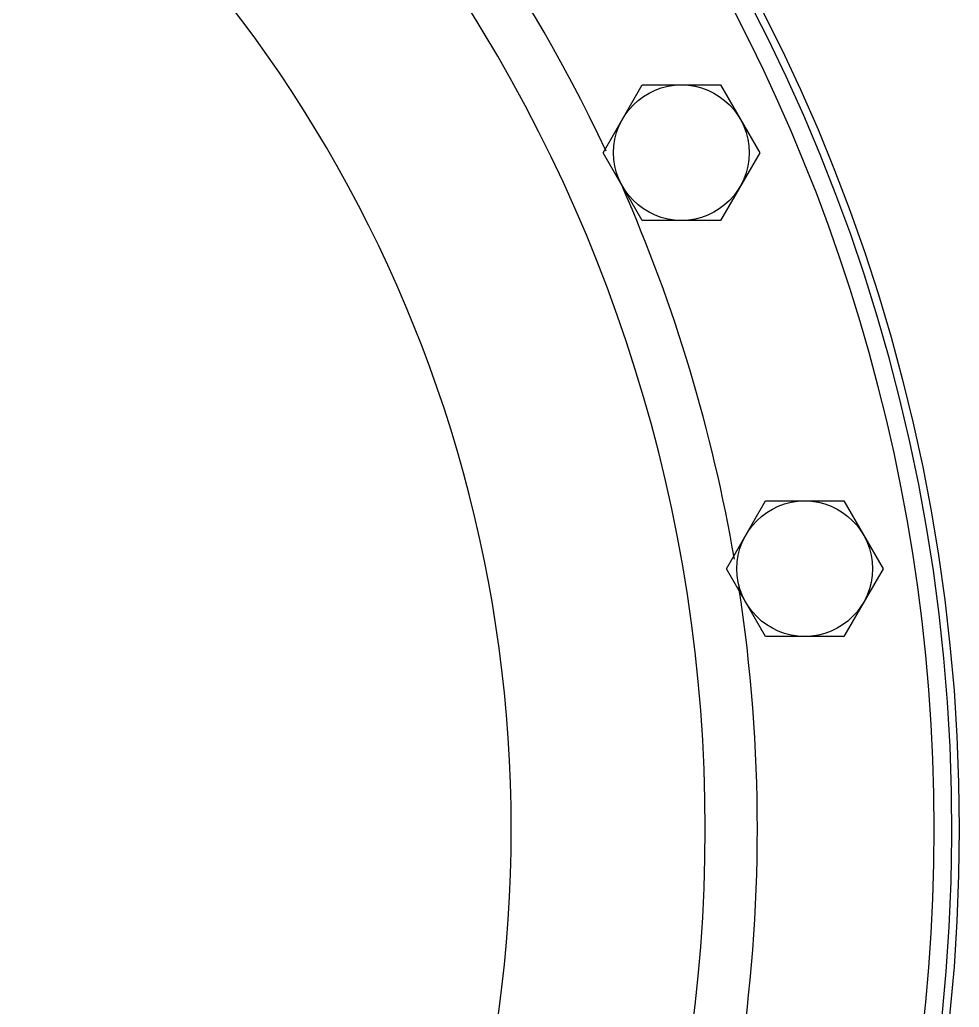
# Model space of a CAD drawing. Header units: millimetres. Extents: x 2513 to 2669, y 1505 to 1675.
# Drawn here: x 2525.3665 to 2525.526, y 1506.1993 to 1506.367 of the extents above; entities that cross this region are included whole.
import ezdxf

# ---------------------------------------------------------------- set-up
doc = ezdxf.new("R2010")
doc.units = ezdxf.units.MM
doc.layers.add('02___PRT_ALL_AXES', color=7, linetype='Continuous')

msp = doc.modelspace()

# ---------------------------------------------------------------- linework, layer by layer
at = {"linetype": 'Continuous'}
msp.add_circle((2525.220854698305, 1506.22961334209), 0.3051281898726006, dxfattribs=at)
for radius, start, end in [(0.3038694635426145, 93.38384039805503, 86.61615960194497), (0.3008908246750705, 289.8567404013344, 70.14326268930122), (0.2619979708688713, 291.4339559392232, 68.5660440607767), (0.2290659867502957, 299.3330404448685, 60.67357422628584), (0.2708494320604199, 25.14672887190414, 47.15742094348868), (0.2708494320604199, 9.732614907098986, 23.74182918606877), (0.2708494320604199, 351.2879336467705, 8.713166989448283)]:
    msp.add_arc((2525.220854698305, 1506.22961334209), radius, start, end, dxfattribs=at)
at = {"layer": '02___PRT_ALL_AXES', "linetype": 'Continuous'}
for p, q in [((2525.465509812735, 1506.344461464294), (2525.472158808462, 1506.355977862711)), ((2525.472158808462, 1506.355977862711), (2525.485456799915, 1506.355977862711)), ((2525.485456799915, 1506.355977862711), (2525.492105795641, 1506.344461464294)), ((2525.472158808462, 1506.332945065876), (2525.465509812735, 1506.344461464294)), ((2525.492105795641, 1506.344461464294), (2525.485456799915, 1506.332945065876)), ((2525.485456799915, 1506.332945065876), (2525.472158808462, 1506.332945065876)), ((2525.486445155117, 1506.273784932881), (2525.493094150843, 1506.285301331299)), ((2525.493094150843, 1506.285301331299), (2525.506392142296, 1506.285301331299)), ((2525.506392142296, 1506.285301331299), (2525.513041138022, 1506.273784932881)), ((2525.493094150843, 1506.262268534464), (2525.486445155117, 1506.273784932881)), ((2525.513041138022, 1506.273784932881), (2525.506392142296, 1506.262268534464)), ((2525.506392142296, 1506.262268534464), (2525.493094150843, 1506.262268534464))]:
    msp.add_line(p, q, dxfattribs=at)
for centre in [(2525.478807804188, 1506.344461464294), (2525.499743146569, 1506.273784932881)]:
    msp.add_circle(centre, 0.01151639841724371, dxfattribs=at)

doc.saveas('drawing.dxf')
